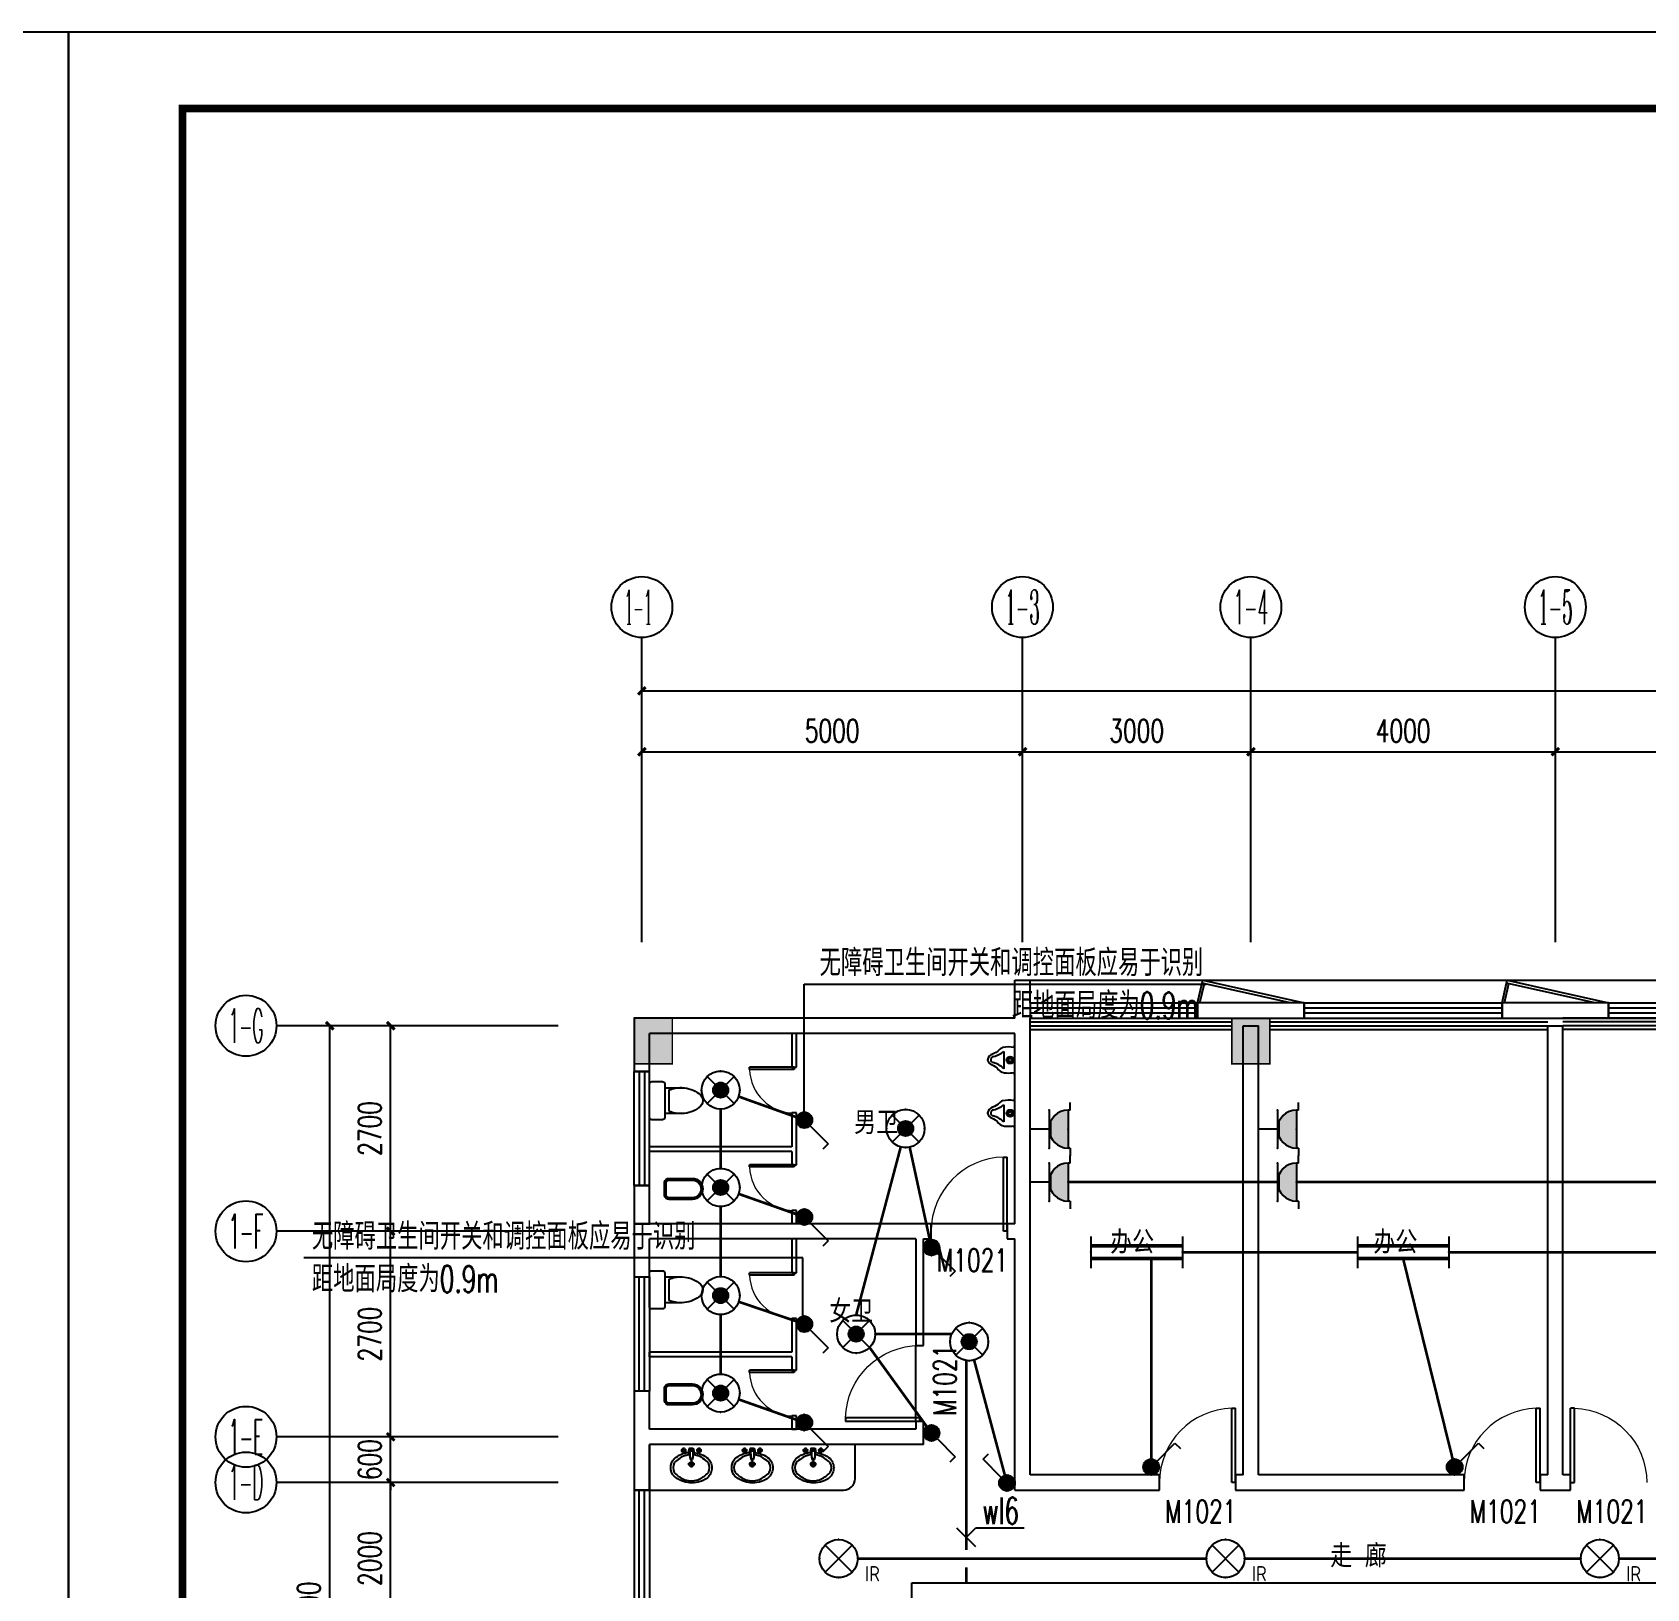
# Model space of a CAD drawing. Extents: x -6243262 to 3079315, y -2914302 to 172723.
# Drawn here: x -5669689 to -5648481, y -670733 to -650286 of the extents above; entities that cross this region are included whole.
import ezdxf
from ezdxf.enums import TextEntityAlignment as Align

# ---------------------------------------------------------------- set-up
doc = ezdxf.new("R2010")
doc.units = 0
doc.header["$LTSCALE"] = 1000
for name, color, linetype in [('0-柱网', 2, 'Continuous'), ('0-铝板', 32, 'Continuous'), ('A-FLOR-OTHER1-ON', 253, 'Continuous'), ('AXIS', 3, 'Continuous'), ('AXIS_TEXT', 7, 'Continuous'), ('CABLETRAY', 4, 'Continuous'), ('DIM-照明', 3, 'Continuous'), ('EQUIP-插座', 3, 'Continuous'), ('EQUIP-照明', 3, 'Continuous'), ('PUB_TEXT', 7, 'Continuous'), ('PUB_TITLE', 4, 'Continuous'), ('STAIR', 2, 'Continuous'), ('TEL_TEXT', 7, 'Continuous'), ('WALL', 9, 'Continuous'), ('WALL-PARAPET', 6, 'Continuous'), ('WINDOW', 4, 'Continuous'), ('WINDOW_TEXT', 7, 'Continuous'), ('WIRE-插座', 5, 'Continuous'), ('WIRE-照明', 1, 'Continuous'), ('洁具', 253, 'Continuous')]:
    doc.layers.add(name, color=color, linetype=linetype)
doc.styles.add('-宋体', font='', dxfattribs={"width": 0.8})
doc.styles.add('_TCH_AXIS', font='COMPLEX', dxfattribs={"bigfont": 'GBCBIG'})
doc.styles.add('_TCH_DIM_T3', font='SIMPLEX', dxfattribs={"width": 0.705882, "bigfont": 'GBCBIG'})
doc.styles.add('_TCH_WINDOW', font='SIMPLEX', dxfattribs={"height": 3.5, "bigfont": 'GBCBIG'})
doc.styles.add('_TEL_ATTDEF', font='gbenor', dxfattribs={"bigfont": 'gbcbig'})
doc.styles.add('_TEL_DIM', font='SIMPLEX', dxfattribs={"width": 0.8, "height": 3.5, "bigfont": 'HZTXT'})
doc.styles.add('COMPLEX', font='COMPLEX')
doc.styles.get("Standard").update_dxf_attribs({"font": 'gbenor.shx', "bigfont": 'gbcbig.shx'})
doc.styles.get('-宋体').set_extended_font_data('SimSun')
doc.dimstyles.new('_TCH_ARCH&&100', dxfattribs={"dimtxt": 297.5, "dimasz": 100, "dimexe": 250, "dimexo": 300, "dimgap": 126.25, "dimtad": 1, "dimdec": 0, "dimzin": 0, "dimdsep": 46, "dimtxsty": '_TCH_DIM_T3', "dimblk": 'ARCHTICK', "dimcen": 0.09, "dimclrt": 7, "dimazin": 2, "dimtfac": 1, "dimtdec": 0, "dimtix": 1, "dimtmove": 2, "dimatfit": 3, "dimfxl": 0, "dimtolj": 1, "dimtzin": 0, "dimarcsym": 0})

# ---------------------------------------------------------------- blocks, each defined once
blk = doc.blocks.new('1#柱网')
at = {"layer": '0-柱网'}
for points in [[(494005, 93967), (494005, 93367), (494505, 93367), (494505, 93967)], [(501855, 93967), (501855, 93367), (502355, 93367), (502355, 93967)]]:
    blk.add_hatch(color=0, dxfattribs=at).paths.add_polyline_path(points)
at = {"layer": '0-柱网', "color": 0, "const_width": 20}
for points in [[(494005, 93967), (494005, 93367), (494505, 93367), (494505, 93967), (494005, 93967)], [(501855, 93967), (501855, 93367), (502355, 93367), (502355, 93967), (501855, 93967)]]:
    blk.add_lwpolyline(points, dxfattribs=at)
blk = doc.blocks.new('A$C22252488')
at = {"layer": '0-铝板', "color": 0}
blk.add_lwpolyline([(1218, 0), (60, 261), (69, 300), (1400, 0)], dxfattribs=at)
at = {"layer": 'WINDOW', "color": 0}
for points in [[(0, 0), (60, 261)], [(31, 0), (90, 254)]]:
    blk.add_lwpolyline(points, dxfattribs=at)
blk = doc.blocks.new('01')
at = {"layer": 'A-FLOR-OTHER1-ON', "color": 0}
for points in [[(-34500, 150), (-31850, 150)], [(-34500, 0), (-31850, 0)], [(-31350, 150), (-27700, 150)], [(-31350, 0), (-27700, 0)], [(-23850, 150), (-27500, 150)], [(-23850, 0), (-27500, 0)]]:
    blk.add_lwpolyline(points, dxfattribs=at)
at = {"layer": 'STAIR', "color": 0}
for points in [[(-34500, 100), (-31850, 100)], [(-34500, 50), (-31850, 50)], [(-31350, 100), (-27700, 100)], [(-31350, 50), (-27700, 50)], [(-23850, 100), (-27500, 100)], [(-23850, 50), (-27500, 50)]]:
    blk.add_lwpolyline(points, dxfattribs=at)
blk = doc.blocks.new('$DorLib2D$00000001')
at = {"color": 0}
for p, q in [((0.45, 0.975), (0.5, 0.975)), ((0.45, 0), (0.45, 0.975)), ((0.5, 0), (0.5, 0.975)), ((0.5, 0), (0.45, 0))]:
    blk.add_line(p, q, dxfattribs=at)
at = {"color": 0, "lineweight": 13}
blk.add_arc((0.475, 0), 0.975, 91.4693, 180, dxfattribs=at)
blk = doc.blocks.new('$WINLIB2D$00000001')
at = {"color": 0}
for points in [[(-0.5, 0.5), (-0.5, -0.5)], [(-0.5, 0.5), (0.5, 0.5)], [(0.5, -0.5), (0.5, 0.5)], [(0.5, 0.1667), (-0.5, 0.1667)], [(0.5, -0.1667), (-0.5, -0.1667)], [(-0.5, -0.5), (0.5, -0.5)]]:
    blk.add_lwpolyline(points, dxfattribs=at)
blk = doc.blocks.new('$plan$00003671')
at = {"layer": '洁具', "color": 0}
for p, q in [((-101, 10), (-101, -63)), ((-25, 0), (-32, -39)), ((-25, 0), (25, 0)), ((-25, 0), (-17, -148)), ((25, 0), (17, -148)), ((25, 0), (32, -39)), ((101, 10), (101, -63)), ((-64, -27), (-138, -27)), ((45, -209), (-45, -209)), ((-32, -39), (-17, -148)), ((-24, -20), (24, -20)), ((-17, -138), (17, -138)), ((-17, -148), (17, -148)), ((0, -164), (0, -254)), ((32, -39), (17, -148)), ((138, -27), (64, -27))]:
    blk.add_line(p, q, dxfattribs=at)
blk.add_lwpolyline([(25, 0), (32, -39), (30, -54, -0.144626), (222, -135, -0.454002), (196, -399, -0.337627), (-227, -368, -0.376635), (-227, -140, -0.17218), (-30, -54), (-32, -39), (-25, 0)], format="xyb", close=True, dxfattribs=at)
for centre, radius in [((-101, -27), 25.2), ((-101, -27), 15.1), ((0, -209), 30.2), ((0, -209), 20.2), ((101, -27), 25.2), ((101, -27), 15.1)]:
    blk.add_circle(centre, radius, dxfattribs=at)
for centre, radius, start, end in [((-102, -254), 138, 152.5904, 207.4096), ((-19, -374), 275, 118.8696, 138.2267), ((-16, -304), 218, 108.3074, 128.6169), ((0, -351), 268, 95.4714, 108.3074), ((-1, -27), 7.25, 80.5252, 279.4748), ((1, -27), 7.25, 260.5252, 99.4748), ((0, -351), 268, 71.6926, 84.5286), ((16, -304), 218, 51.3831, 71.6926), ((19, -374), 275, 41.7733, 61.1304), ((102, -254), 138, 332.5904, 27.4096), ((-19, -135), 275, 221.7733, 241.1304), ((-16, -205), 218, 231.3831, 251.6926), ((0, -158), 268, 251.6926, 288.3074), ((16, -205), 218, 288.3074, 308.6169), ((19, -135), 275, 298.8696, 318.2267)]:
    blk.add_arc(centre, radius, start, end, dxfattribs=at)
blk = doc.blocks.new('$plan$00002813')
at = {"layer": '洁具', "color": 0}
blk.add_line((-112, -146), (114, -146), dxfattribs=at)
blk.add_lwpolyline([(-185, 0), (-185, -10), (-164, -10, 0.125587), (-163, -162, 0.087699), (-135, -207, -0.142493), (-79, -292, 0.309604), (0, -360, 0.229829), (59, -308, -0.1358), (128, -215, 0.187963), (170, -108, 0.056569), (165, -10), (185, -10), (185, 0)], format="xyb", close=True, dxfattribs=at)
for radius in [47.3, 34.6, 22.1]:
    blk.add_circle((0, -62), radius, dxfattribs=at)
for centre, radius, start, end in [((-382, -363), 346, 14.0616, 38.7001), ((335, -366), 312, 135.2868, 164.3913), ((-6, -276), 40.9, 183.6565, 351.9398)]:
    blk.add_arc(centre, radius, start, end, dxfattribs=at)
blk = doc.blocks.new('$plan$00002866')
at = {"layer": '洁具', "color": 0}
for points in [[(-366, 138), (-59, 138, -0.388189), (0, 88), (0, -88, -0.388189), (-59, -138), (-366, -138, -0.97895)], [(-58, -116), (-376, -116, -0.936623), (-366, 117), (-58, 117, -0.381636), (-21, 86), (-21, -86, -0.399536)]]:
    blk.add_lwpolyline(points, format="xyb", close=True, dxfattribs=at)
blk.add_lwpolyline([(-306, 117, 0, 0, 0.440649), (-316, 108, 0, 0, 0), (-316, -106, 0, 0, 0.411645), (-307, -115, 1.5, 1.5, 0)], format="xyseb", dxfattribs=at)
blk = doc.blocks.new('_ArchTick')
at = {"color": 0, "linetype": 'ByBlock', "const_width": 0.4}
blk.add_lwpolyline([(-0.5, -0.5), (0.5, 0.5)], dxfattribs=at)
blk = doc.blocks.new('*D165')
at = {"layer": 'AXIS', "color": 0, "lineweight": -2, "transparency": 16777216}
for p, q in [((1475895, -770052), (1475895, -766802)), ((1515895, -770052), (1515895, -766802)), ((1475895, -767052), (1515895, -767052))]:
    blk.add_line(p, q, dxfattribs=at)
at = {"layer": 'Defpoints', "color": 0, "transparency": 16777216}
for p in [(1515895, -767052), (1475895, -770352), (1515895, -770352)]:
    blk.add_point(p, dxfattribs=at)
at = {"layer": 'AXIS', "color": 0, "lineweight": -2, "transparency": 16777216, "xscale": 100, "yscale": 100, "zscale": 100, "rotation": 180}
blk.add_blockref('_ArchTick', (1475895, -767052), dxfattribs=at)
at = {"layer": 'AXIS', "color": 0, "lineweight": -2, "transparency": 16777216, "xscale": 100, "yscale": 100, "zscale": 100}
blk.add_blockref('_ArchTick', (1515895, -767052), dxfattribs=at)
at = {"layer": 'AXIS', "color": 7, "transparency": 16777216, "insert": (1495895, -766777), "char_height": 297.5, "attachment_point": 5, "style": '_TCH_DIM_T3'}
blk.add_mtext('\\A1;40000', dxfattribs=at)
blk = doc.blocks.new('*D172')
at = {"layer": 'AXIS', "color": 0, "lineweight": -2, "transparency": 16777216}
for p, q in [((1487895, -770052), (1487895, -767602)), ((1491895, -770052), (1491895, -767602)), ((1487895, -767852), (1491895, -767852))]:
    blk.add_line(p, q, dxfattribs=at)
at = {"layer": 'Defpoints', "color": 0, "transparency": 16777216}
for p in [(1491895, -767852), (1487895, -770352), (1491895, -770352)]:
    blk.add_point(p, dxfattribs=at)
at = {"layer": 'AXIS', "color": 0, "lineweight": -2, "transparency": 16777216, "xscale": 100, "yscale": 100, "zscale": 100, "rotation": 180}
blk.add_blockref('_ArchTick', (1487895, -767852), dxfattribs=at)
at = {"layer": 'AXIS', "color": 0, "lineweight": -2, "transparency": 16777216, "xscale": 100, "yscale": 100, "zscale": 100}
blk.add_blockref('_ArchTick', (1491895, -767852), dxfattribs=at)
at = {"layer": 'AXIS', "color": 7, "transparency": 16777216, "insert": (1489895, -767577), "char_height": 297.5, "attachment_point": 5, "style": '_TCH_DIM_T3'}
blk.add_mtext('\\A1;4000', dxfattribs=at)
blk = doc.blocks.new('*D173')
at = {"layer": 'AXIS', "color": 0, "lineweight": -2, "transparency": 16777216}
for p, q in [((1483895, -770052), (1483895, -767602)), ((1487895, -770052), (1487895, -767602)), ((1483895, -767852), (1487895, -767852))]:
    blk.add_line(p, q, dxfattribs=at)
at = {"layer": 'Defpoints', "color": 0, "transparency": 16777216}
for p in [(1487895, -767852), (1483895, -770352), (1487895, -770352)]:
    blk.add_point(p, dxfattribs=at)
at = {"layer": 'AXIS', "color": 0, "lineweight": -2, "transparency": 16777216, "xscale": 100, "yscale": 100, "zscale": 100, "rotation": 180}
blk.add_blockref('_ArchTick', (1483895, -767852), dxfattribs=at)
at = {"layer": 'AXIS', "color": 0, "lineweight": -2, "transparency": 16777216, "xscale": 100, "yscale": 100, "zscale": 100}
blk.add_blockref('_ArchTick', (1487895, -767852), dxfattribs=at)
at = {"layer": 'AXIS', "color": 7, "transparency": 16777216, "insert": (1485895, -767577), "char_height": 297.5, "attachment_point": 5, "style": '_TCH_DIM_T3'}
blk.add_mtext('\\A1;4000', dxfattribs=at)
blk = doc.blocks.new('*D174')
at = {"layer": 'AXIS', "color": 0, "lineweight": -2, "transparency": 16777216}
for p, q in [((1480895, -770052), (1480895, -767602)), ((1483895, -770052), (1483895, -767602)), ((1480895, -767852), (1483895, -767852))]:
    blk.add_line(p, q, dxfattribs=at)
at = {"layer": 'Defpoints', "color": 0, "transparency": 16777216}
for p in [(1483895, -767852), (1480895, -770352), (1483895, -770352)]:
    blk.add_point(p, dxfattribs=at)
at = {"layer": 'AXIS', "color": 0, "lineweight": -2, "transparency": 16777216, "xscale": 100, "yscale": 100, "zscale": 100, "rotation": 180}
blk.add_blockref('_ArchTick', (1480895, -767852), dxfattribs=at)
at = {"layer": 'AXIS', "color": 0, "lineweight": -2, "transparency": 16777216, "xscale": 100, "yscale": 100, "zscale": 100}
blk.add_blockref('_ArchTick', (1483895, -767852), dxfattribs=at)
at = {"layer": 'AXIS', "color": 7, "transparency": 16777216, "insert": (1482395, -767577), "char_height": 297.5, "attachment_point": 5, "style": '_TCH_DIM_T3'}
blk.add_mtext('\\A1;3000', dxfattribs=at)
blk = doc.blocks.new('*D175')
at = {"layer": 'AXIS', "color": 0, "lineweight": -2, "transparency": 16777216}
for p, q in [((1475895, -770052), (1475895, -767602)), ((1480895, -770052), (1480895, -767602)), ((1475895, -767852), (1480895, -767852))]:
    blk.add_line(p, q, dxfattribs=at)
at = {"layer": 'Defpoints', "color": 0, "transparency": 16777216}
for p in [(1480895, -767852), (1475895, -770352), (1480895, -770352)]:
    blk.add_point(p, dxfattribs=at)
at = {"layer": 'AXIS', "color": 0, "lineweight": -2, "transparency": 16777216, "xscale": 100, "yscale": 100, "zscale": 100, "rotation": 180}
blk.add_blockref('_ArchTick', (1475895, -767852), dxfattribs=at)
at = {"layer": 'AXIS', "color": 0, "lineweight": -2, "transparency": 16777216, "xscale": 100, "yscale": 100, "zscale": 100}
blk.add_blockref('_ArchTick', (1480895, -767852), dxfattribs=at)
at = {"layer": 'AXIS', "color": 7, "transparency": 16777216, "insert": (1478395, -767577), "char_height": 297.5, "attachment_point": 5, "style": '_TCH_DIM_T3'}
blk.add_mtext('\\A1;5000', dxfattribs=at)
blk = doc.blocks.new('_AXISO')
at = {"color": 0}
blk.add_circle((0, 0), 0.5, dxfattribs=at)
at = {"layer": 'AXIS_TEXT', "color": 0, "style": 'COMPLEX', "width": 1.041667}
blk.add_attdef('A', text='', height=0.56, dxfattribs=at).set_placement((-0.25, -0.28), (0.25, -0.28), align=Align.FIT)
blk = doc.blocks.new('*D181')
at = {"layer": 'AXIS', "color": 0, "lineweight": -2, "transparency": 16777216}
for p, q in [((1474495, -771452), (1471545, -771452)), ((1471795, -786952), (1471795, -771452)), ((1474495, -786952), (1471545, -786952))]:
    blk.add_line(p, q, dxfattribs=at)
at = {"layer": 'Defpoints', "color": 0, "transparency": 16777216}
for p in [(1471795, -771452), (1474795, -771452), (1474795, -786952)]:
    blk.add_point(p, dxfattribs=at)
at = {"layer": 'AXIS', "color": 0, "lineweight": -2, "transparency": 16777216, "xscale": 100, "yscale": 100, "zscale": 100}
for p, rotation in [((1471795, -771452), 90), ((1471795, -786952), 270)]:
    blk.add_blockref('_ArchTick', p, dxfattribs=dict(at, rotation=rotation))
at = {"layer": 'AXIS', "color": 7, "transparency": 16777216, "insert": (1471520, -779202), "char_height": 297.5, "attachment_point": 5, "rotation": 90, "style": '_TCH_DIM_T3'}
blk.add_mtext('\\A1;15500', dxfattribs=at)
blk = doc.blocks.new('*D184')
at = {"layer": 'AXIS', "color": 0, "lineweight": -2, "transparency": 16777216}
for p, q in [((1474495, -777452), (1472345, -777452)), ((1472595, -779452), (1472595, -777452)), ((1474495, -779452), (1472345, -779452))]:
    blk.add_line(p, q, dxfattribs=at)
at = {"layer": 'Defpoints', "color": 0, "transparency": 16777216}
for p in [(1472595, -777452), (1474795, -777452), (1474795, -779452)]:
    blk.add_point(p, dxfattribs=at)
at = {"layer": 'AXIS', "color": 0, "lineweight": -2, "transparency": 16777216, "xscale": 100, "yscale": 100, "zscale": 100}
for p, rotation in [((1472595, -777452), 90), ((1472595, -779452), 270)]:
    blk.add_blockref('_ArchTick', p, dxfattribs=dict(at, rotation=rotation))
at = {"layer": 'AXIS', "color": 7, "transparency": 16777216, "insert": (1472320, -778452), "char_height": 297.5, "attachment_point": 5, "rotation": 90, "style": '_TCH_DIM_T3'}
blk.add_mtext('\\A1;2000', dxfattribs=at)
blk = doc.blocks.new('*D185')
at = {"layer": 'AXIS', "color": 0, "lineweight": -2, "transparency": 16777216}
for p, q in [((1472595, -776852), (1472595, -776752)), ((1474495, -776852), (1472345, -776852)), ((1472595, -777452), (1472595, -776852)), ((1474495, -777452), (1472345, -777452)), ((1472595, -777452), (1472595, -777552))]:
    blk.add_line(p, q, dxfattribs=at)
at = {"layer": 'Defpoints', "color": 0, "transparency": 16777216}
for p in [(1472595, -776852), (1474795, -776852), (1474795, -777452)]:
    blk.add_point(p, dxfattribs=at)
at = {"layer": 'AXIS', "color": 0, "lineweight": -2, "transparency": 16777216, "xscale": 100, "yscale": 100, "zscale": 100}
for p, rotation in [((1472595, -776852), 270), ((1472595, -777452), 90)]:
    blk.add_blockref('_ArchTick', p, dxfattribs=dict(at, rotation=rotation))
at = {"layer": 'AXIS', "color": 7, "transparency": 16777216, "insert": (1472320, -777152), "char_height": 297.5, "attachment_point": 5, "rotation": 90, "style": '_TCH_DIM_T3'}
blk.add_mtext('\\A1;600', dxfattribs=at)
blk = doc.blocks.new('*D186')
at = {"layer": 'AXIS', "color": 0, "lineweight": -2, "transparency": 16777216}
for p, q in [((1474495, -774152), (1472345, -774152)), ((1472595, -776852), (1472595, -774152)), ((1474495, -776852), (1472345, -776852))]:
    blk.add_line(p, q, dxfattribs=at)
at = {"layer": 'Defpoints', "color": 0, "transparency": 16777216}
for p in [(1472595, -774152), (1474795, -774152), (1474795, -776852)]:
    blk.add_point(p, dxfattribs=at)
at = {"layer": 'AXIS', "color": 0, "lineweight": -2, "transparency": 16777216, "xscale": 100, "yscale": 100, "zscale": 100}
for p, rotation in [((1472595, -774152), 90), ((1472595, -776852), 270)]:
    blk.add_blockref('_ArchTick', p, dxfattribs=dict(at, rotation=rotation))
at = {"layer": 'AXIS', "color": 7, "transparency": 16777216, "insert": (1472320, -775502), "char_height": 297.5, "attachment_point": 5, "rotation": 90, "style": '_TCH_DIM_T3'}
blk.add_mtext('\\A1;2700', dxfattribs=at)
blk = doc.blocks.new('*D187')
at = {"layer": 'AXIS', "color": 0, "lineweight": -2, "transparency": 16777216}
for p, q in [((1474495, -771452), (1472345, -771452)), ((1472595, -774152), (1472595, -771452)), ((1474495, -774152), (1472345, -774152))]:
    blk.add_line(p, q, dxfattribs=at)
at = {"layer": 'Defpoints', "color": 0, "transparency": 16777216}
for p in [(1472595, -771452), (1474795, -771452), (1474795, -774152)]:
    blk.add_point(p, dxfattribs=at)
at = {"layer": 'AXIS', "color": 0, "lineweight": -2, "transparency": 16777216, "xscale": 100, "yscale": 100, "zscale": 100}
for p, rotation in [((1472595, -771452), 90), ((1472595, -774152), 270)]:
    blk.add_blockref('_ArchTick', p, dxfattribs=dict(at, rotation=rotation))
at = {"layer": 'AXIS', "color": 7, "transparency": 16777216, "insert": (1472320, -772802), "char_height": 297.5, "attachment_point": 5, "rotation": 90, "style": '_TCH_DIM_T3'}
blk.add_mtext('\\A1;2700', dxfattribs=at)
blk = doc.blocks.new('$plan$00002826')
at = {"layer": '洁具', "color": 0}
for p, q in [((-260, -140), (-260, 140)), ((-200, 170), (-200, -170))]:
    blk.add_line(p, q, dxfattribs=at)
blk.add_lwpolyline([(-650, 92, 0.537872), (-650, -92, 0.149947), (-430, -170), (-200, -170), (-200, -220, 0.414214), (-170, -250), (-30, -250, 0.414214), (0, -220), (0, 220, 0.414214), (-30, 250), (-170, 250, 0.414214), (-200, 220), (-200, 170), (-430, 170, 0.149947)], format="xyb", close=True, dxfattribs=at)
for centre, start, end in [((-413, -227), 67.4505, 91.4725), ((-413, 227), 268.6339, 292.5495)]:
    blk.add_arc(centre, 398, start, end, dxfattribs=at)
blk = doc.blocks.new('$equip$00001240')
for p, q in [((-0.5, 1.05), (-0.7, 1.05)), ((-0.5, 1.05), (-0.5, 1)), ((-0.5, 1), (0.5, 1)), ((0.5, 1.05), (0.7, 1.05)), ((0.5, 1.05), (0.5, 1)), ((-0.5, 0.5), (0.5, 0.5)), ((0, 0.5), (0, 0))]:
    blk.add_line(p, q)
blk.add_arc((0, 1), 0.5, 180, 0)
for points in [[(0.433, 0.75), (-0.433, 0.75), (0.5, 1), (-0.5, 1)], [(0.25, 0.567), (-0.25, 0.567), (0.433, 0.75), (-0.433, 0.75)], [(0, 0.5), (0, 0.5), (0.25, 0.567), (-0.25, 0.567)]]:
    blk.add_solid(points)
at = {"layer": 'EQUIP-照明'}
for p in [(0, 1), (-0.5, 0.5), (0.5, 0.5), (0, 0)]:
    blk.add_point(p, dxfattribs=at)
at = {"layer": 'EQUIP-照明', "flags": 9}
blk.add_attdef('A', (0, 0), '', height=0.00002, dxfattribs=at)
blk = doc.blocks.new('$equip$00001160')
for p, q in [((-1.2, 0.417), (-1.2, -0.417)), ((-1.2, 0.167), (1.2, 0.167)), ((1.2, 0.417), (1.2, -0.417)), ((-1.2, -0.167), (1.2, -0.167))]:
    blk.add_line(p, q)
at = {"const_width": 0.1}
for points in [[(-1.2, 0.167), (1.2, 0.167)], [(-1.2, -0.167), (1.2, -0.167)]]:
    blk.add_lwpolyline(points, dxfattribs=at)
at = {"layer": 'EQUIP-照明'}
for p in [(-1.2, 0), (0, 0.167), (1.2, 0), (0, -0.167)]:
    blk.add_point(p, dxfattribs=at)
at = {"layer": 'EQUIP-照明', "flags": 9}
blk.add_attdef('A', (0, 0), '', height=0.00002, dxfattribs=at)
blk = doc.blocks.new('$equip$00001962')
for p, q in [((0.147, 0.356), (0.625, 0.833)), ((0.625, 0.833), (0.766, 0.692))]:
    blk.add_line(p, q)
blk.add_circle((0, 0.208), 0.208)
for p in [(-0.208, 0.208), (0, 0.417), (0, 0), (0.208, 0.208)]:
    blk.add_point(p)
for points in [[(-0.18, 0.313), (0.18, 0.313), (-0.208, 0.208), (0.208, 0.208)], [(-0.18, 0.104), (0.18, 0.104), (-0.208, 0.208), (0.208, 0.208)], [(-0.104, 0.389), (0.104, 0.389), (-0.18, 0.313), (0.18, 0.313)], [(-0.104, 0.028), (0.104, 0.028), (-0.18, 0.104), (0.18, 0.104)], [(0, 0.417), (0, 0.417), (-0.104, 0.389), (0.104, 0.389)], [(0, 0), (0, 0), (-0.104, 0.028), (0.104, 0.028)]]:
    blk.add_solid(points)
at = {"layer": 'TEL_TEXT', "style": '_TEL_DIM', "flags": 1}
blk.add_attdef('A', text='', height=0.00002, dxfattribs=at).set_placement((0, 0), align=Align.MIDDLE_CENTER)
blk = doc.blocks.new('$equip$00002530')
for p, q in [((-0.354, 0.354), (0.354, -0.354)), ((0.354, 0.354), (-0.354, -0.354))]:
    blk.add_line(p, q)
at = {"const_width": 0.04}
blk.add_lwpolyline([(0, 0.5, -1), (0, -0.5, -1), (0, 0.5, -2.479085)], format="xyb", dxfattribs=at)
blk.add_circle((0, 0), 0.5)
for p in [(0, 0.5), (-0.5, 0), (0.5, 0), (0, -0.5)]:
    blk.add_point(p)
at = {"color": 7, "style": '_TEL_DIM', "flags": 1}
blk.add_attdef('A', text='', height=0.00002, dxfattribs=at).set_placement((0, 0), align=Align.MIDDLE_CENTER)
at = {"color": 7, "style": '_TEL_DIM'}
blk.add_attdef('$TEXT$', text='', height=0.4, dxfattribs=at).set_placement((0.887, -0.396), align=Align.MIDDLE_CENTER)
blk = doc.blocks.new('$equip$00002828')
for p, q in [((0.354, 0.354), (-0.354, -0.354)), ((-0.354, 0.354), (0.354, -0.354))]:
    blk.add_line(p, q)
at = {"const_width": 0.04}
blk.add_lwpolyline([(0.5, 0, -1), (-0.5, 0, -1), (0.5, 0, 1)], format="xyb", dxfattribs=at)
for radius in [0.5, 0.2]:
    blk.add_circle((0, 0), radius)
for p in [(0, 0.5), (-0.5, 0), (0.5, 0), (0, -0.5)]:
    blk.add_point(p)
for points in [[(-0.173, 0.1), (0.173, 0.1), (-0.2, 0), (0.2, 0)], [(-0.173, -0.1), (0.173, -0.1), (-0.2, 0), (0.2, 0)], [(-0.1, 0.173), (0.1, 0.173), (-0.173, 0.1), (0.173, 0.1)], [(0, 0.2), (0, 0.2), (-0.1, 0.173), (0.1, 0.173)], [(-0.1, -0.173), (0.1, -0.173), (-0.173, -0.1), (0.173, -0.1)], [(0, -0.2), (0, -0.2), (-0.1, -0.173), (0.1, -0.173)]]:
    blk.add_solid(points)
at = {"color": 7, "style": '_TEL_DIM', "flags": 1}
for tag in ['A', 'REMARK']:
    blk.add_attdef(tag, text='', height=0.00002, dxfattribs=at).set_placement((0, 0), align=Align.MIDDLE_CENTER)
blk = doc.blocks.new('44')
at = {"color": 8}
blk.add_lwpolyline([(1475995.1, -776952.2), (1475995.1, -777552.2), (1478545.1, -777552.2, 0.4142136), (1478695.1, -777402.2), (1478695.1, -776952.2)], format="xyb", dxfattribs=at)
at = {"layer": '0-铝板', "color": 8}
blk.add_lwpolyline([(1480995.1, -770852.2), (1516495.1, -770852.2), (1516495.1, -779352.2)], dxfattribs=at)
at = {"layer": 'AXIS', "color": 8}
for p, q in [((1475895.1, -770352.2), (1475895.1, -766352.2)), ((1480895.1, -770352.2), (1480895.1, -766352.2)), ((1483895.1, -770352.2), (1483895.1, -766352.2)), ((1487895.1, -770352.2), (1487895.1, -766352.2)), ((1474795.1, -771452.2), (1471095.1, -771452.2)), ((1474795.1, -774152.2), (1471095.1, -774152.2)), ((1474795.1, -776852.2), (1471095.1, -776852.2)), ((1474795.1, -777452.2), (1471095.1, -777452.2))]:
    blk.add_line(p, q, dxfattribs=at)
at = {"layer": 'WALL', "color": 8}
for p, q in [((1480795.1, -771252.2), (1480795.1, -770852.2)), ((1480795.1, -770852.2), (1480995.1, -770852.2)), ((1480995.1, -771152.2), (1480995.1, -770852.2)), ((1480795.1, -771352.2), (1480795.1, -771252.2)), ((1480995.1, -771152.2), (1480995.1, -771352.2)), ((1484595.1, -771152.2), (1483195.1, -771152.2)), ((1483195.1, -771152.2), (1483195.1, -771352.2)), ((1484595.1, -771352.2), (1484595.1, -771152.2)), ((1488595.1, -771152.2), (1487195.1, -771152.2)), ((1487195.1, -771152.2), (1487195.1, -771352.2)), ((1488595.1, -771352.2), (1488595.1, -771152.2)), ((1475795.1, -771352.2), (1475795.1, -772052.2)), ((1480795.1, -771352.2), (1475795.1, -771352.2)), ((1480995.1, -771452.2), (1480995.1, -771352.2)), ((1480995.1, -774152.2), (1480995.1, -771452.2)), ((1483195.1, -771352.2), (1484595.1, -771352.2)), ((1483795.1, -777352.2), (1483795.1, -771452.2)), ((1483795.1, -771452.2), (1483995.1, -771452.2)), ((1483995.1, -777352.2), (1483995.1, -771452.2)), ((1487195.1, -771352.2), (1488595.1, -771352.2)), ((1487795.1, -777352.2), (1487795.1, -771452.2)), ((1487795.1, -771452.2), (1487995.1, -771452.2)), ((1487995.1, -777352.2), (1487995.1, -771452.2)), ((1475995.1, -772052.2), (1475995.1, -771552.2)), ((1480795.1, -771552.2), (1475995.1, -771552.2)), ((1480795.1, -774052.2), (1480795.1, -771552.2)), ((1475795.1, -772052.2), (1475995.1, -772052.2)), ((1475995.1, -773552.2), (1475795.1, -773552.2)), ((1475795.1, -773552.2), (1475795.1, -774152.2)), ((1475995.1, -774052.2), (1475995.1, -773552.2)), ((1477895.1, -774052.2), (1475995.1, -774052.2)), ((1479495.1, -774052.2), (1477895.1, -774052.2)), ((1479695.1, -774052.2), (1479495.1, -774052.2)), ((1479695.1, -774252.2), (1479695.1, -774052.2)), ((1480795.1, -774052.2), (1480695.1, -774052.2)), ((1480695.1, -774052.2), (1480695.1, -774252.2)), ((1475795.1, -774152.2), (1475795.1, -774752.2)), ((1477895.1, -774252.2), (1475995.1, -774252.2)), ((1475995.1, -774752.2), (1475995.1, -774252.2)), ((1479495.1, -774252.2), (1477895.1, -774252.2)), ((1479495.1, -774252.2), (1479495.1, -775652.2)), ((1479595.1, -775652.2), (1479595.1, -774252.2)), ((1479595.1, -774252.2), (1479695.1, -774252.2)), ((1480695.1, -774252.2), (1480795.1, -774252.2)), ((1480795.1, -777552.2), (1480795.1, -774252.2)), ((1480995.1, -777352.2), (1480995.1, -774152.2)), ((1475795.1, -774752.2), (1475995.1, -774752.2)), ((1479495.1, -775652.2), (1479595.1, -775652.2)), ((1475995.1, -776252.2), (1475795.1, -776252.2)), ((1475795.1, -776252.2), (1475795.1, -776852.2)), ((1475995.1, -776752.2), (1475995.1, -776252.2)), ((1479495.1, -776752.2), (1475995.1, -776752.2)), ((1479595.1, -776652.2), (1479495.1, -776652.2)), ((1479495.1, -776652.2), (1479495.1, -776752.2)), ((1479595.1, -776952.2), (1479595.1, -776652.2)), ((1475795.1, -776852.2), (1475795.1, -777552.2)), ((1475995.1, -777552.2), (1475995.1, -776952.2)), ((1479595.1, -776952.2), (1475995.1, -776952.2)), ((1482695.1, -777352.2), (1480995.1, -777352.2)), ((1482695.1, -777552.2), (1482695.1, -777352.2)), ((1483795.1, -777352.2), (1483695.1, -777352.2)), ((1483695.1, -777352.2), (1483695.1, -777552.2)), ((1486695.1, -777352.2), (1483995.1, -777352.2)), ((1486695.1, -777552.2), (1486695.1, -777352.2)), ((1487795.1, -777352.2), (1487695.1, -777352.2)), ((1487695.1, -777352.2), (1487695.1, -777552.2)), ((1488095.1, -777352.2), (1487995.1, -777352.2)), ((1488095.1, -777552.2), (1488095.1, -777352.2)), ((1475795.1, -777552.2), (1475995.1, -777552.2)), ((1480795.1, -777552.2), (1482695.1, -777552.2)), ((1483695.1, -777552.2), (1483895.1, -777552.2)), ((1483895.1, -777552.2), (1486695.1, -777552.2)), ((1487695.1, -777552.2), (1487895.1, -777552.2)), ((1487895.1, -777552.2), (1488095.1, -777552.2))]:
    blk.add_line(p, q, dxfattribs=at)
at = {"layer": 'WALL-PARAPET', "color": 8}
for p, q in [((1477865.1, -771552.2), (1477865.1, -771997.2)), ((1477925.1, -771552.2), (1477865.1, -771552.2)), ((1477925.1, -771997.2), (1477925.1, -771552.2)), ((1477865.1, -771997.2), (1477925.1, -771997.2)), ((1477925.1, -772597.2), (1477865.1, -772597.2)), ((1477865.1, -772597.2), (1477865.1, -773042.2)), ((1477925.1, -773072.2), (1477925.1, -772597.2)), ((1477865.1, -773042.2), (1475995.1, -773042.2)), ((1475995.1, -773102.2), (1475995.1, -773042.2)), ((1477865.1, -773102.2), (1475995.1, -773102.2)), ((1477865.1, -773102.2), (1477865.1, -773277.2)), ((1477925.1, -773277.2), (1477925.1, -773072.2)), ((1477865.1, -773277.2), (1477925.1, -773277.2)), ((1477925.1, -773877.2), (1477865.1, -773877.2)), ((1477865.1, -773877.2), (1477865.1, -774052.2)), ((1477925.1, -774052.2), (1477925.1, -773877.2)), ((1477865.1, -774252.2), (1477865.1, -774697.2)), ((1477925.1, -774252.2), (1477865.1, -774252.2)), ((1477925.1, -774697.2), (1477925.1, -774252.2)), ((1477865.1, -774697.2), (1477925.1, -774697.2)), ((1477925.1, -775297.2), (1477865.1, -775297.2)), ((1477865.1, -775297.2), (1477865.1, -775742.2)), ((1477925.1, -775772.2), (1477925.1, -775297.2)), ((1477865.1, -775742.2), (1475995.1, -775742.2)), ((1475995.1, -775802.2), (1475995.1, -775742.2)), ((1477865.1, -775802.2), (1475995.1, -775802.2)), ((1477865.1, -775802.2), (1477865.1, -775977.2)), ((1477865.1, -775977.2), (1477925.1, -775977.2)), ((1477925.1, -775977.2), (1477925.1, -775772.2)), ((1477925.1, -776577.2), (1477865.1, -776577.2)), ((1477865.1, -776577.2), (1477865.1, -776752.2)), ((1477925.1, -776752.2), (1477925.1, -776577.2)), ((1477865.1, -776752.2), (1477925.1, -776752.2))]:
    blk.add_line(p, q, dxfattribs=at)
at = {"layer": 'WINDOW', "color": 8}
for p, q in [((1480695.1, -774052.2), (1479695.1, -774052.2)), ((1479495.1, -776652.2), (1479495.1, -775652.2))]:
    blk.add_line(p, q, dxfattribs=at)
at = {"color": 8}
blk.add_blockref('01', (1515495.1, -771502.2), dxfattribs=at)
for name, p, rotation in [('$plan$00002813', (1480795.1, -771902.2), 269.9999999999999), ('$plan$00002813', (1480795.1, -772602.2), 269.9999999999999), ('$plan$00002866', (1476192.8, -773595), 180), ('$plan$00002866', (1476192.8, -776295), 179.9999999999999), ('$plan$00003671', (1476545.1, -777003.1), 359.9999999999999), ('$plan$00003671', (1477345.1, -777003.1), 359.9999999999999), ('$plan$00003671', (1478145.1, -777003.1), 359.9999999999999)]:
    blk.add_blockref(name, p, dxfattribs=dict(at, rotation=rotation))
at = {"color": 8, "yscale": -1, "rotation": 180}
for p in [(1475995.1, -772435.9), (1475995.1, -774921.1)]:
    blk.add_blockref('$plan$00002826', p, dxfattribs=at)
at = {"layer": '0-柱网', "color": 8}
blk.add_blockref('1#柱网', (981790.1, -865319.4), dxfattribs=at)
at = {"layer": '0-铝板', "color": 8}
for p in [(1483195.1, -771152.2), (1487195.1, -771152.2)]:
    blk.add_blockref('A$C22252488', p, dxfattribs=at)
at = {"layer": 'AXIS', "color": 8}
ref = blk.add_blockref('_AXISO', (1475895.1, -765952.2), dxfattribs=dict(at, xscale=800, yscale=800, zscale=800))
ref.add_attrib('A', '1-1 ', dxfattribs={"layer": 'AXIS_TEXT', "color": 8, "height": 452.55, "style": '_TCH_AXIS', "width": 0.42}).set_placement((1475668.8, -766178.5), (1476121.4, -766178.5), align=Align.FIT)
ref = blk.add_blockref('_AXISO', (1480895.1, -765952.2), dxfattribs=dict(at, xscale=800, yscale=800, zscale=800))
ref.add_attrib('A', '1-3', dxfattribs={"layer": 'AXIS_TEXT', "color": 8, "height": 452.55, "style": '_TCH_AXIS', "width": 0.381818}).set_placement((1480668.8, -766178.5), (1481121.4, -766178.5), align=Align.FIT)
ref = blk.add_blockref('_AXISO', (1483895.1, -765952.2), dxfattribs=dict(at, xscale=800, yscale=800, zscale=800))
ref.add_attrib('A', '1-4', dxfattribs={"layer": 'AXIS_TEXT', "color": 8, "height": 452.55, "style": '_TCH_AXIS', "width": 0.368421}).set_placement((1483668.8, -766178.5), (1484121.4, -766178.5), align=Align.FIT)
ref = blk.add_blockref('_AXISO', (1487895.1, -765952.2), dxfattribs=dict(at, xscale=800, yscale=800, zscale=800))
ref.add_attrib('A', '1-5', dxfattribs={"layer": 'AXIS_TEXT', "color": 8, "height": 452.55, "style": '_TCH_AXIS', "width": 0.381818}).set_placement((1487668.8, -766178.5), (1488121.4, -766178.5), align=Align.FIT)
ref = blk.add_blockref('_AXISO', (1470695.1, -771452.2), dxfattribs=dict(at, xscale=800, yscale=800, zscale=800))
ref.add_attrib('A', '1-G', dxfattribs={"layer": 'AXIS_TEXT', "color": 8, "height": 452.55, "style": '_TCH_AXIS', "width": 0.355932}).set_placement((1470468.8, -771678.5), (1470921.4, -771678.5), align=Align.FIT)
ref = blk.add_blockref('_AXISO', (1470695.1, -774152.2), dxfattribs=dict(at, xscale=800, yscale=800, zscale=800))
ref.add_attrib('A', '1-F', dxfattribs={"layer": 'AXIS_TEXT', "color": 8, "height": 452.55, "style": '_TCH_AXIS', "width": 0.368421}).set_placement((1470468.8, -774378.5), (1470921.4, -774378.5), align=Align.FIT)
ref = blk.add_blockref('_AXISO', (1470695.1, -776852.2), dxfattribs=dict(at, xscale=800, yscale=800, zscale=800))
ref.add_attrib('A', '1-E', dxfattribs={"layer": 'AXIS_TEXT', "color": 8, "height": 452.55, "style": '_TCH_AXIS', "width": 0.368421}).set_placement((1470468.8, -777078.5), (1470921.4, -777078.5), align=Align.FIT)
ref = blk.add_blockref('_AXISO', (1470695.1, -777452.2), dxfattribs=dict(at, xscale=800, yscale=800, zscale=800))
ref.add_attrib('A', '1-D', dxfattribs={"layer": 'AXIS_TEXT', "color": 8, "height": 452.55, "style": '_TCH_AXIS', "width": 0.362069}).set_placement((1470468.8, -777678.5), (1470921.4, -777678.5), align=Align.FIT)
at = {"layer": 'WINDOW', "color": 8}
for name, p, xscale, yscale, zscale, rotation in [('$WINLIB2D$00000001', (1482095.1, -771252.2), -2199.999999988097, -200, -2199.999999988097, 180), ('$WINLIB2D$00000001', (1485895.1, -771252.2), -2600, -200, -2600, 180), ('$WINLIB2D$00000001', (1489895.1, -771252.2), -2600, -200, -2600, 180), ('$WINLIB2D$00000001', (1475895.1, -772802.2), 1500, 200, 1500, 90), ('$DorLib2D$00000001', (1477895.1, -772297.2), 600, 600, 600, 90), ('$DorLib2D$00000001', (1477895.1, -773577.2), 600, 600, 600, 90), ('$DorLib2D$00000001', (1477895.1, -774997.2), 600, 600, 600, 90), ('$WINLIB2D$00000001', (1475895.1, -775502.2), -1500, 200, -1500, 90), ('$DorLib2D$00000001', (1477895.1, -776277.2), 600, 600, 600, 90), ('$WINLIB2D$00000001', (1475895.1, -778452.2), -1800.00000000004, -200, -1800.00000000004, 90)]:
    blk.add_blockref(name, p, dxfattribs=dict(at, xscale=xscale, yscale=yscale, zscale=zscale, rotation=rotation))
ref = blk.add_blockref('$DorLib2D$00000001', (1480195.1, -774152.2), dxfattribs=dict(at, xscale=-1000, yscale=-1000, zscale=-1000, rotation=180))
ref.add_attrib('A', 'M1021', (1479770.1, -774680.8), dxfattribs={"layer": 'WINDOW_TEXT', "color": 8, "height": 297.5, "style": '_TCH_WINDOW', "width": 0.705882})
ref = blk.add_blockref('$DorLib2D$00000001', (1479545.1, -776152.2), dxfattribs=dict(at, xscale=-1000, yscale=1000, zscale=-1000, rotation=90))
ref.add_attrib('A', 'M1021', (1480023.8, -776577.2), dxfattribs={"layer": 'WINDOW_TEXT', "color": 8, "height": 297.5, "rotation": 90, "style": '_TCH_WINDOW', "width": 0.705882})
ref = blk.add_blockref('$DorLib2D$00000001', (1483195.1, -777452.2), dxfattribs=dict(at, xscale=-1000, yscale=-1000, zscale=-1000, rotation=180))
ref.add_attrib('A', 'M1021', (1482770.1, -777980.8), dxfattribs={"layer": 'WINDOW_TEXT', "color": 8, "height": 297.5, "style": '_TCH_WINDOW', "width": 0.705882})
ref = blk.add_blockref('$DorLib2D$00000001', (1487195.1, -777452.2), dxfattribs=dict(at, xscale=-1000, yscale=-1000, zscale=-1000, rotation=180))
ref.add_attrib('A', 'M1021', (1486770.1, -777980.8), dxfattribs={"layer": 'WINDOW_TEXT', "color": 8, "height": 297.5, "style": '_TCH_WINDOW', "width": 0.705882})
ref = blk.add_blockref('$DorLib2D$00000001', (1488595.1, -777452.2), dxfattribs=dict(at, xscale=1000, yscale=-1000, zscale=1000, rotation=180))
ref.add_attrib('A', 'M1021', (1488170.1, -777980.8), dxfattribs={"layer": 'WINDOW_TEXT', "color": 8, "height": 297.5, "style": '_TCH_WINDOW', "width": 0.705882})
at = {"layer": 'PUB_TEXT', "color": 8, "style": '-宋体', "width": 0.8}
for s, height, p in [('男卫', 264.35, (1478683.7, -772846.4)), ('办公', 264.35, (1482047.6, -774417.6)), ('办公', 264.35, (1485504.9, -774417.6)), ('女卫', 264.35, (1478356.3, -775325)), ('走', 264.3, (1484938.4, -778538.3)), ('廊', 264.3, (1485392, -778538.3))]:
    blk.add_text(s, height=height, dxfattribs=at).set_placement(p)
at = {"layer": 'AXIS', "color": 8}
for p1, p2, distance, picture, middle in [((1475895.1, -770352.2), (1515895.1, -770352.2), 3300, '*D165', (1495895.1, -766777.2)), ((1475895.1, -770352.2), (1480895.1, -770352.2), 2500, '*D175', (1478395.1, -767577.2)), ((1480895.1, -770352.2), (1483895.1, -770352.2), 2500, '*D174', (1482395.1, -767577.2)), ((1483895.1, -770352.2), (1487895.1, -770352.2), 2500, '*D173', (1485895.1, -767577.2)), ((1487895.1, -770352.2), (1491895.1, -770352.2), 2500, '*D172', (1489895.1, -767577.2)), ((1474795.1, -786952.2), (1474795.1, -771452.2), 3000, '*D181', (1471520.1, -779202.2)), ((1474795.1, -774152.2), (1474795.1, -771452.2), 2200, '*D187', (1472320.1, -772802.2)), ((1474795.1, -776852.2), (1474795.1, -774152.2), 2200, '*D186', (1472320.1, -775502.2)), ((1474795.1, -777452.2), (1474795.1, -776852.2), 2200, '*D185', (1472320.1, -777152.2)), ((1474795.1, -779452.2), (1474795.1, -777452.2), 2200, '*D184', (1472320.1, -778452.2))]:
    dim = blk.add_aligned_dim(p1=p1, p2=p2, distance=distance, dimstyle='_TCH_ARCH&&100', dxfattribs=at)
    dim.commit()
    dim.dimension.update_dxf_attribs({"geometry": picture, "text_midpoint": middle})

msp = doc.modelspace()

# ---------------------------------------------------------------- linework, layer by layer
at = {"layer": 'CABLETRAY'}
for p, q in [((-5658133.5, -670856.6), (-5658133.5, -670656.6)), ((-5658133.5, -670656.6), (-5645495.8, -670656.6))]:
    msp.add_line(p, q, dxfattribs=at)
at = {"layer": 'DIM-照明'}
for p, q in [((-5659547.1, -664576.2), (-5659547.1, -662789.9)), ((-5659547.1, -662789.9), (-5654267.5, -662789.9)), ((-5659564.6, -666384.8), (-5666120.7, -666384.8)), ((-5659564.6, -667256.1), (-5659564.6, -666384.8)), ((-5657295.9, -670183.5), (-5657543.4, -669936))]:
    msp.add_line(p, q, dxfattribs=at)
for points in [[(-5657419.7, -670059.7), (-5657294.6, -669933.3)], [(-5657294.6, -669933.3), (-5656660.9, -669933.3)]]:
    msp.add_lwpolyline(points, dxfattribs=at)
at = {"layer": 'PUB_TITLE'}
for points in [[(-5728613.8, -692286.4), (-5669213.8, -692286.4), (-5669213.8, -650286.4), (-5728613.8, -650286.4)], [(-5669213.8, -692286.4), (-5609813.8, -692286.4), (-5609813.8, -650286.4), (-5669213.8, -650286.4)]]:
    msp.add_lwpolyline(points, close=True, dxfattribs=at)
at = {"layer": 'PUB_TITLE', "const_width": 100}
msp.add_lwpolyline([(-5667713.8, -691286.4), (-5610813.8, -691286.4), (-5610813.8, -651286.4), (-5667713.8, -651286.4)], close=True, dxfattribs=at)
at = {"layer": 'WIRE-插座', "linetype": 'Continuous', "const_width": 35}
for points in [[(-5656081.3, -665391.3), (-5653331.3, -665391.3)], [(-5653081.3, -665391.3), (-5646281.3, -665391.3)]]:
    msp.add_lwpolyline(points, dxfattribs=at)
at = {"layer": 'WIRE-照明', "linetype": 'Continuous', "const_width": 35}
for points in [[(-5660646.3, -665212.5), (-5660646.3, -664432.5)], [(-5660410.9, -664266.8), (-5659645.2, -664541)], [(-5658866.3, -667137.5), (-5658280.4, -664929.1)], [(-5658163.2, -664931.8), (-5657899.2, -666148)], [(-5660646.3, -666632.5), (-5660646.3, -665712.5)], [(-5660410.5, -665545.6), (-5659645.4, -665815.4)], [(-5654581.3, -666312.5), (-5652281.3, -666312.5)], [(-5651081.3, -666312.5), (-5648281.3, -666312.5)], [(-5654990.4, -669029.2), (-5654990.4, -666395.8)], [(-5651681.3, -666395.8), (-5651029.6, -669032.2)], [(-5660409.6, -666962.9), (-5659645.7, -667222.5)], [(-5660646.3, -667912.5), (-5660646.3, -667132.5)], [(-5658616.3, -667387.5), (-5657610.4, -667387.5)], [(-5658689.5, -667564.3), (-5657938.2, -668603.1)], [(-5657419.7, -670225), (-5657419.7, -667734.5)], [(-5657316.8, -667729), (-5656912.3, -669243.9)], [(-5660410.5, -668245.6), (-5659645.4, -668515.4)], [(-5658846.4, -670337.5), (-5654264.5, -670337.5)], [(-5653764.5, -670337.6), (-5649346.4, -670337.5)], [(-5648846.4, -670337.5), (-5644346.4, -670337.5)], [(-5657419.7, -670656.6), (-5657419.7, -670450)]]:
    msp.add_lwpolyline(points, dxfattribs=at)

# ---------------------------------------------------------------- block references
msp.add_blockref('44', (-7137576.4, 108114.7))
at = {"layer": 'EQUIP-插座', "xscale": 500, "yscale": 500, "zscale": 500, "rotation": 270}
for p in [(-5656581.3, -664694.1), (-5653581.3, -664694.1), (-5656581.3, -665391.2), (-5653581.3, -665391.2)]:
    msp.add_blockref('$equip$00001240', p, dxfattribs=at)
at = {"layer": 'EQUIP-照明', "xscale": 500, "yscale": 500, "zscale": 500}
for name, p in [('$equip$00002828', (-5660646.3, -664182.5)), ('$equip$00002828', (-5658216.3, -664687.5)), ('$equip$00002828', (-5660646.3, -665462.5)), ('$equip$00001160', (-5655181.3, -666312.5)), ('$equip$00001160', (-5651681.3, -666312.5)), ('$equip$00002828', (-5660646.3, -666882.5)), ('$equip$00002828', (-5658866.3, -667387.5)), ('$equip$00002828', (-5657381.3, -667487.5)), ('$equip$00002828', (-5660646.3, -668162.5)), ('$equip$00001962', (-5654990.4, -669237.5)), ('$equip$00001962', (-5651004.6, -669237.5))]:
    msp.add_blockref(name, p, dxfattribs=at)
for p, rotation in [((-5659651.3, -664576.2), 270), ((-5659651.3, -665850), 270), ((-5657981.3, -666249.8), 270), ((-5659651.3, -667256.1), 270), ((-5659651.3, -668550), 270), ((-5657981.3, -668687.5), 270), ((-5656781.3, -669344.5), 90)]:
    msp.add_blockref('$equip$00001962', p, dxfattribs=dict(at, rotation=rotation))
at = {"layer": 'EQUIP-照明'}
ref = msp.add_blockref('$equip$00002530', (-5659096.4, -670337.5), dxfattribs=dict(at, xscale=500, yscale=500, zscale=500))
ref.add_attrib('$TEXT$', 'IR', dxfattribs={"layer": '0', "color": 7, "height": 200, "style": '_TEL_ATTDEF'}).set_placement((-5658652.7, -670535.4), align=Align.MIDDLE_CENTER)
ref = msp.add_blockref('$equip$00002530', (-5654014.5, -670336.8), dxfattribs=dict(at, xscale=500, yscale=500, zscale=500))
ref.add_attrib('$TEXT$', 'IR', dxfattribs={"layer": '0', "color": 7, "height": 200, "style": '_TEL_ATTDEF'}).set_placement((-5653570.8, -670534.7), align=Align.MIDDLE_CENTER)
ref = msp.add_blockref('$equip$00002530', (-5649096.4, -670337.5), dxfattribs=dict(at, xscale=500, yscale=500, zscale=500))
ref.add_attrib('$TEXT$', 'IR', dxfattribs={"layer": '0', "color": 7, "height": 200, "style": '_TEL_ATTDEF'}).set_placement((-5648652.7, -670535.4), align=Align.MIDDLE_CENTER)

# ---------------------------------------------------------------- texts
at = {"layer": 'DIM-照明', "color": 7, "style": '_TEL_DIM'}
for s, width, p in [('无障碍卫生间开关和调控面板应易于识别', 0.8, (-5659346.3, -662684.9)), ('距地面局度为', 0.8, (-5656820.5, -663244.9)), ('0.9m', 0.64, (-5655140.5, -663244.9)), ('无障碍卫生间开关和调控面板应易于识别', 0.8, (-5666015.7, -666279.8)), ('距地面局度为', 0.8, (-5666015.7, -666839.8)), ('0.9m', 0.64, (-5664335.7, -666839.8)), ('wl6', 0.64, (-5657207.1, -669883.3))]:
    msp.add_text(s, height=350, dxfattribs=dict(at, width=width)).set_placement(p)

doc.saveas('drawing.dxf')
